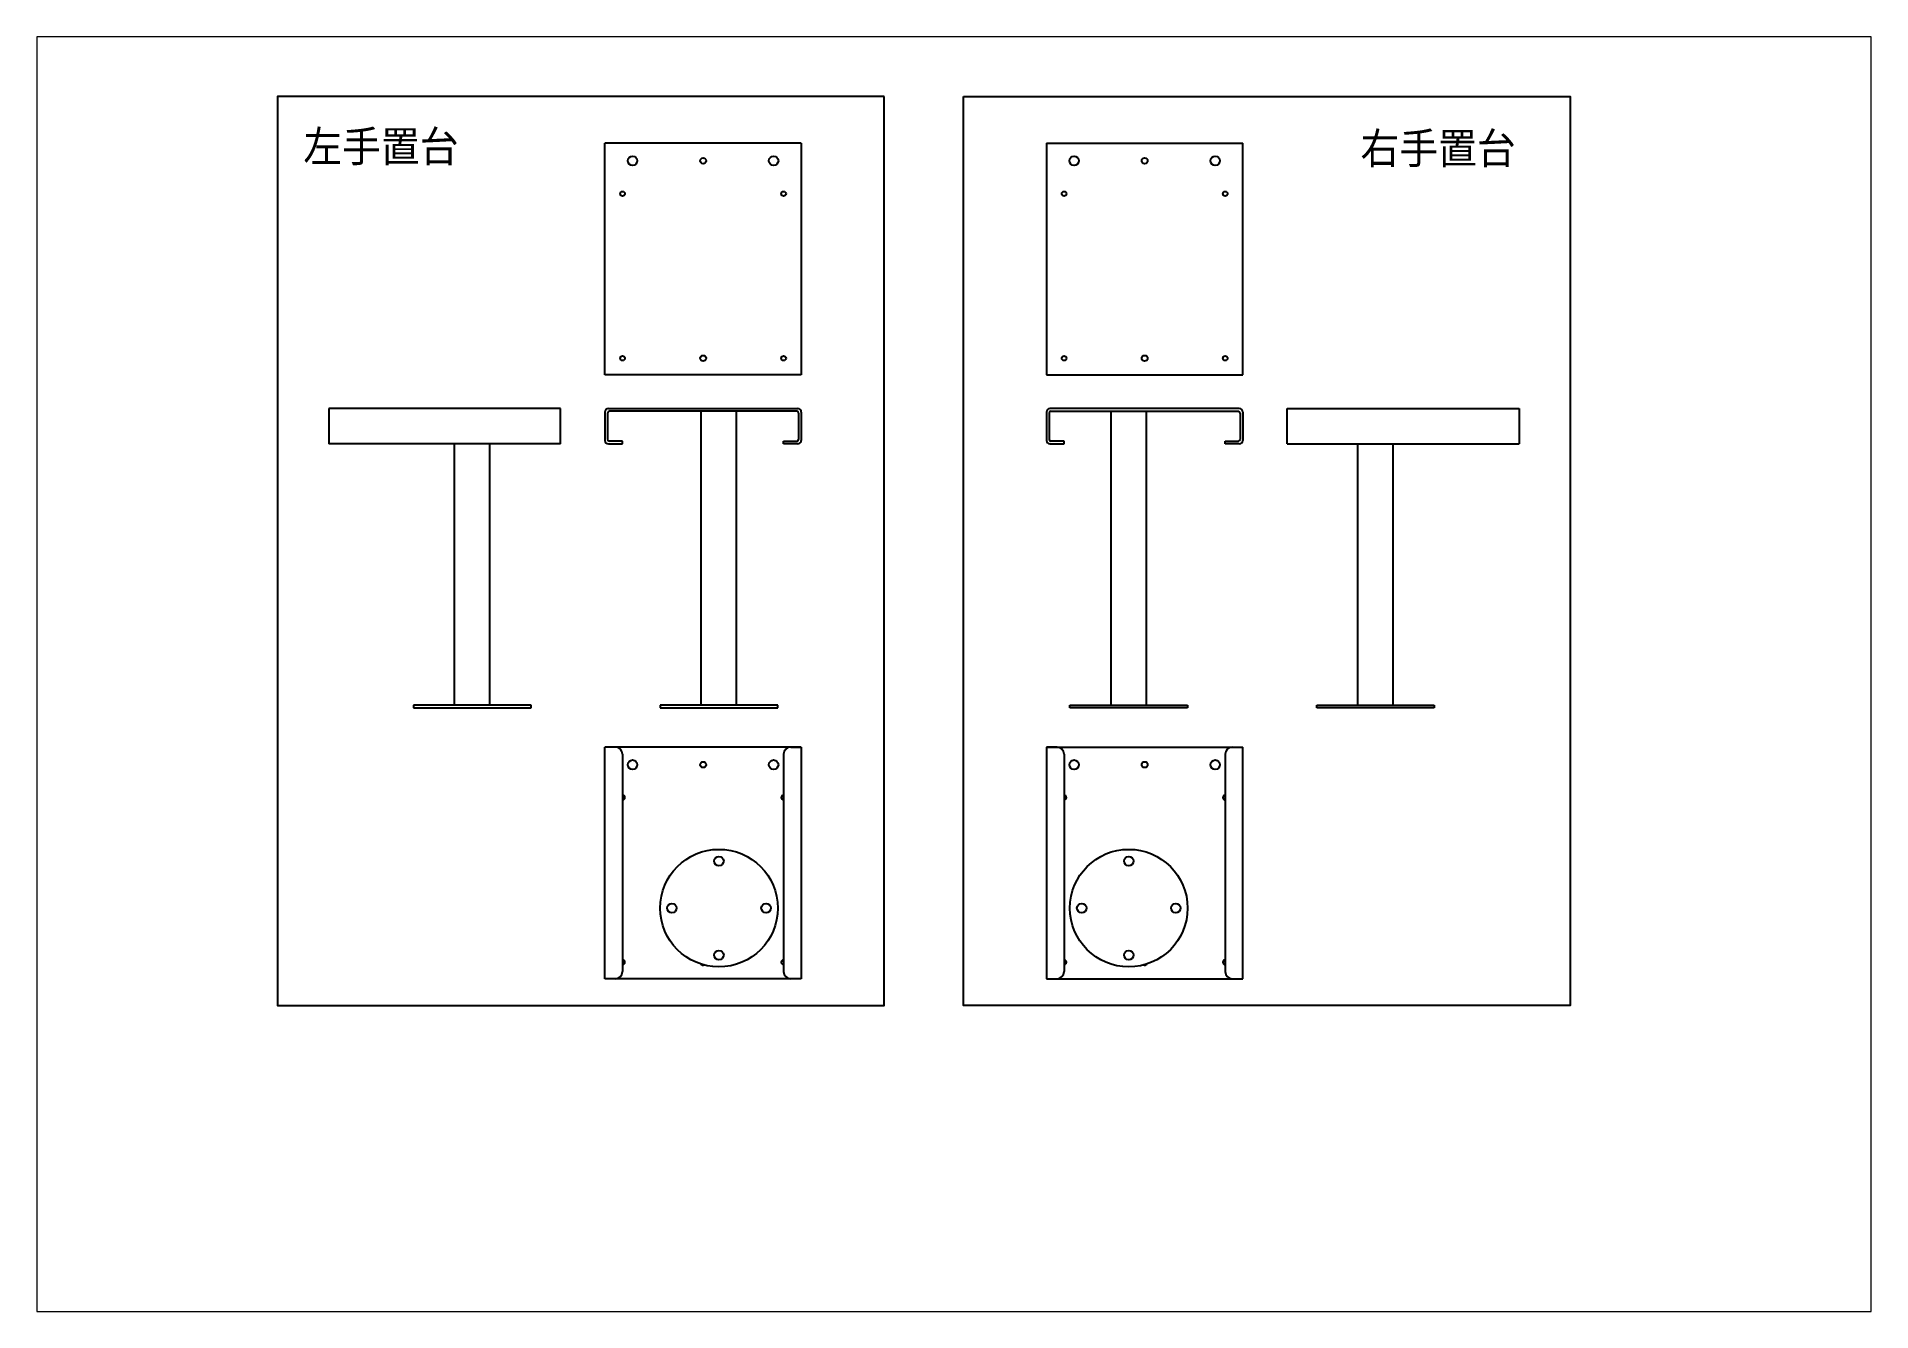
# Paper-space layout 'レイアウト1' of a CAD drawing. Header units: millimetres. Extents: x 29 to 257, y 20 to 178.
# The model-space entities are those that its viewports show. They can reach past a viewport. Long polylines and large blocks are cut down to what shows.
import ezdxf

# ---------------------------------------------------------------- set-up
doc = ezdxf.new("R2010")
doc.units = ezdxf.units.MM
doc.styles.add('ISO Proportional', font='isocp.shx', dxfattribs={"bigfont": 'extfont2.shx'})

msp = doc.modelspace()

# ---------------------------------------------------------------- linework, layer by layer
for p, q in [((298.1, 567.2), (298.1, 764.2)), ((465.1, 764.2), (298.1, 764.2)), ((465.1, 764.2), (465.1, 567.2)), ((673.5, 764.2), (673.5, 567.2)), ((673.5, 764.2), (840.5, 764.2)), ((840.5, 567.2), (840.5, 764.2)), ((465.1, 567.2), (298.1, 567.2)), ((673.5, 567.2), (840.5, 567.2)), ((260.3, 538.4), (63.3, 538.4)), ((63.3, 538.4), (63.3, 508.4)), ((260.3, 536.1), (260.3, 538.4)), ((260.3, 508.4), (260.3, 536.1)), ((298.1, 535.4), (298.1, 511.4)), ((300.4, 534.6), (300.4, 512.2)), ((301.1, 538.4), (462.1, 538.4)), ((461.3, 536.1), (301.9, 536.1)), ((380.1, 286.1), (380.1, 536.1)), ((410.1, 286.1), (410.1, 536.1)), ((462.8, 534.6), (462.8, 512.2)), ((465.1, 535.4), (465.1, 511.4)), ((673.5, 535.4), (673.5, 511.4)), ((675.8, 534.6), (675.8, 512.2)), ((837.5, 538.4), (676.5, 538.4)), ((677.3, 536.1), (836.7, 536.1)), ((728.5, 286.1), (728.5, 536.1)), ((758.5, 286.1), (758.5, 536.1)), ((838.2, 534.6), (838.2, 512.2)), ((840.5, 535.4), (840.5, 511.4)), ((878.3, 536.1), (878.3, 538.4)), ((878.3, 538.4), (1075.3, 538.4)), ((878.3, 508.4), (878.3, 536.1)), ((1075.3, 538.4), (1075.3, 508.4)), ((260.3, 508.4), (63.3, 508.4)), ((170.3, 286.1), (170.3, 508.4)), ((200.3, 286.1), (200.3, 508.4)), ((301.1, 508.4), (313.1, 508.4)), ((313.1, 510.7), (301.9, 510.7)), ((313.1, 508.4), (313.1, 510.7)), ((450.1, 508.4), (450.1, 510.7)), ((450.1, 510.7), (461.3, 510.7)), ((462.1, 508.4), (450.1, 508.4)), ((676.5, 508.4), (688.5, 508.4)), ((688.5, 510.7), (677.3, 510.7)), ((688.5, 508.4), (688.5, 510.7)), ((825.5, 508.4), (825.5, 510.7)), ((825.5, 510.7), (836.7, 510.7)), ((837.5, 508.4), (825.5, 508.4)), ((878.3, 508.4), (1075.3, 508.4)), ((938.3, 286.1), (938.3, 508.4)), ((968.3, 286.1), (968.3, 508.4)), ((235.3, 286.1), (135.3, 286.1)), ((135.3, 286.1), (135.3, 283.8)), ((135.3, 283.8), (235.3, 283.8)), ((235.3, 283.8), (235.3, 286.1)), ((445.1, 286.1), (345.1, 286.1)), ((345.1, 286.1), (345.1, 283.8)), ((345.1, 283.8), (445.1, 283.8)), ((445.1, 283.8), (445.1, 286.1)), ((693.5, 283.8), (693.5, 286.1)), ((693.5, 286.1), (793.5, 286.1)), ((793.5, 283.8), (693.5, 283.8)), ((793.5, 286.1), (793.5, 283.8)), ((903.3, 283.8), (903.3, 286.1)), ((903.3, 286.1), (1003.3, 286.1)), ((1003.3, 283.8), (903.3, 283.8)), ((1003.3, 286.1), (1003.3, 283.8)), ((298.1, 53.5), (298.1, 250.5)), ((307.1, 250.5), (298.1, 250.5)), ((465.1, 250.5), (298.1, 250.5)), ((456.1, 250.5), (465.1, 250.5)), ((465.1, 250.5), (465.1, 53.5)), ((673.5, 250.5), (673.5, 53.5)), ((682.5, 250.5), (673.5, 250.5)), ((673.5, 250.5), (840.5, 250.5)), ((831.5, 250.5), (840.5, 250.5)), ((840.5, 53.5), (840.5, 250.5)), ((313.1, 244.5), (313.1, 59.5)), ((450.1, 244.5), (450.1, 59.5)), ((688.5, 244.5), (688.5, 59.5)), ((825.5, 244.5), (825.5, 59.5)), ((307.1, 53.5), (298.1, 53.5)), ((465.1, 53.5), (298.1, 53.5)), ((465.1, 53.5), (456.1, 53.5)), ((673.5, 53.5), (682.5, 53.5)), ((673.5, 53.5), (840.5, 53.5)), ((831.5, 53.5), (840.5, 53.5))]:
    msp.add_line(p, q)
for points in [[(535.6, 803.9), (19.8, 803.9), (19.8, 30.7), (535.6, 30.7)], [(603, 803.9), (1118.8, 803.9), (1118.8, 30.7), (603, 30.7)]]:
    msp.add_lwpolyline(points, close=True)
for centre, radius in [((321.6, 749.2), 4), ((381.6, 749.2), 2.5), ((441.6, 749.2), 4), ((697, 749.2), 4), ((757, 749.2), 2.5), ((817, 749.2), 4), ((313.1, 721.2), 2), ((450.1, 721.2), 2), ((688.5, 721.2), 2), ((825.5, 721.2), 2), ((313.1, 581.2), 2), ((381.6, 581.2), 2.5), ((450.1, 581.2), 2), ((688.5, 581.2), 2), ((757, 581.2), 2.5), ((825.5, 581.2), 2), ((321.6, 235.5), 4), ((381.6, 235.5), 2.5), ((441.6, 235.5), 4), ((697, 235.5), 4), ((757, 235.5), 2.5), ((817, 235.5), 4), ((395.1, 113.5), 50), ((395.1, 153.5), 4), ((743.5, 113.5), 50), ((743.5, 153.5), 4), ((355.1, 113.5), 4), ((435.1, 113.5), 4), ((703.5, 113.5), 4), ((783.5, 113.5), 4), ((395.1, 73.5), 4), ((743.5, 73.5), 4)]:
    msp.add_circle(centre, radius)
for centre, radius, start, end in [((301.1, 535.4), 3, 90, 180), ((301.9, 534.6), 1.5, 90, 180), ((461.3, 534.6), 1.5, 0, 90), ((462.1, 535.4), 3, 0, 90), ((676.5, 535.4), 3, 90, 180), ((677.3, 534.6), 1.5, 90, 180), ((836.7, 534.6), 1.5, 0, 90), ((837.5, 535.4), 3, 0, 90), ((301.1, 511.4), 3, 180, 270), ((301.9, 512.2), 1.5, 180, 270), ((461.3, 512.2), 1.5, 270, 0), ((462.1, 511.4), 3, 270, 0), ((676.5, 511.4), 3, 180, 270), ((677.3, 512.2), 1.5, 180, 270), ((836.7, 512.2), 1.5, 270, 0), ((837.5, 511.4), 3, 270, 0), ((307.1, 244.5), 6, 0, 90), ((456.1, 244.5), 6, 90, 180), ((682.5, 244.5), 6, 0, 90), ((831.5, 244.5), 6, 90, 180), ((313.1, 207.5), 2, 270, 90), ((450.1, 207.5), 2, 90, 270), ((688.5, 207.5), 2, 270, 90), ((825.5, 207.5), 2, 90, 270), ((313.1, 67.5), 2, 270, 90), ((381.6, 67.5), 2.5, 218.2911, 288.9973), ((450.1, 67.5), 1.98, 89.4519, 270.5481), ((688.5, 67.5), 1.98, 269.4519, 90.5481), ((757, 67.5), 2.5, 251.0027, 321.7089), ((825.5, 67.5), 2, 90, 270), ((307.1, 59.5), 6, 270, 0), ((456.1, 59.5), 6, 180, 270), ((682.5, 59.5), 6, 270, 0), ((831.5, 59.5), 6, 180, 270)]:
    msp.add_arc(centre, radius, start, end)

# ---------------------------------------------------------------- texts
at = {"char_height": 30, "attachment_point": 1, "style": 'ISO Proportional'}
for s, insert in [('左手置台', (41.7, 775.3)), ('右手置台', (940.5, 773.7))]:
    msp.add_mtext_dynamic_manual_height_columns(s, width=162.658, gutter_width=12.5, heights=[47.5], dxfattribs=dict(at, insert=insert))

psp = doc.layouts.new('レイアウト1')

# ---------------------------------------------------------------- viewports
at = {"layer": '0'}
psp.add_viewport(center=(142.59, 99.11), size=(228.14, 158.5807), view_center_point=(594.93, 312.63), view_height=1084.2152, dxfattribs=at)

doc.saveas('drawing.dxf')
